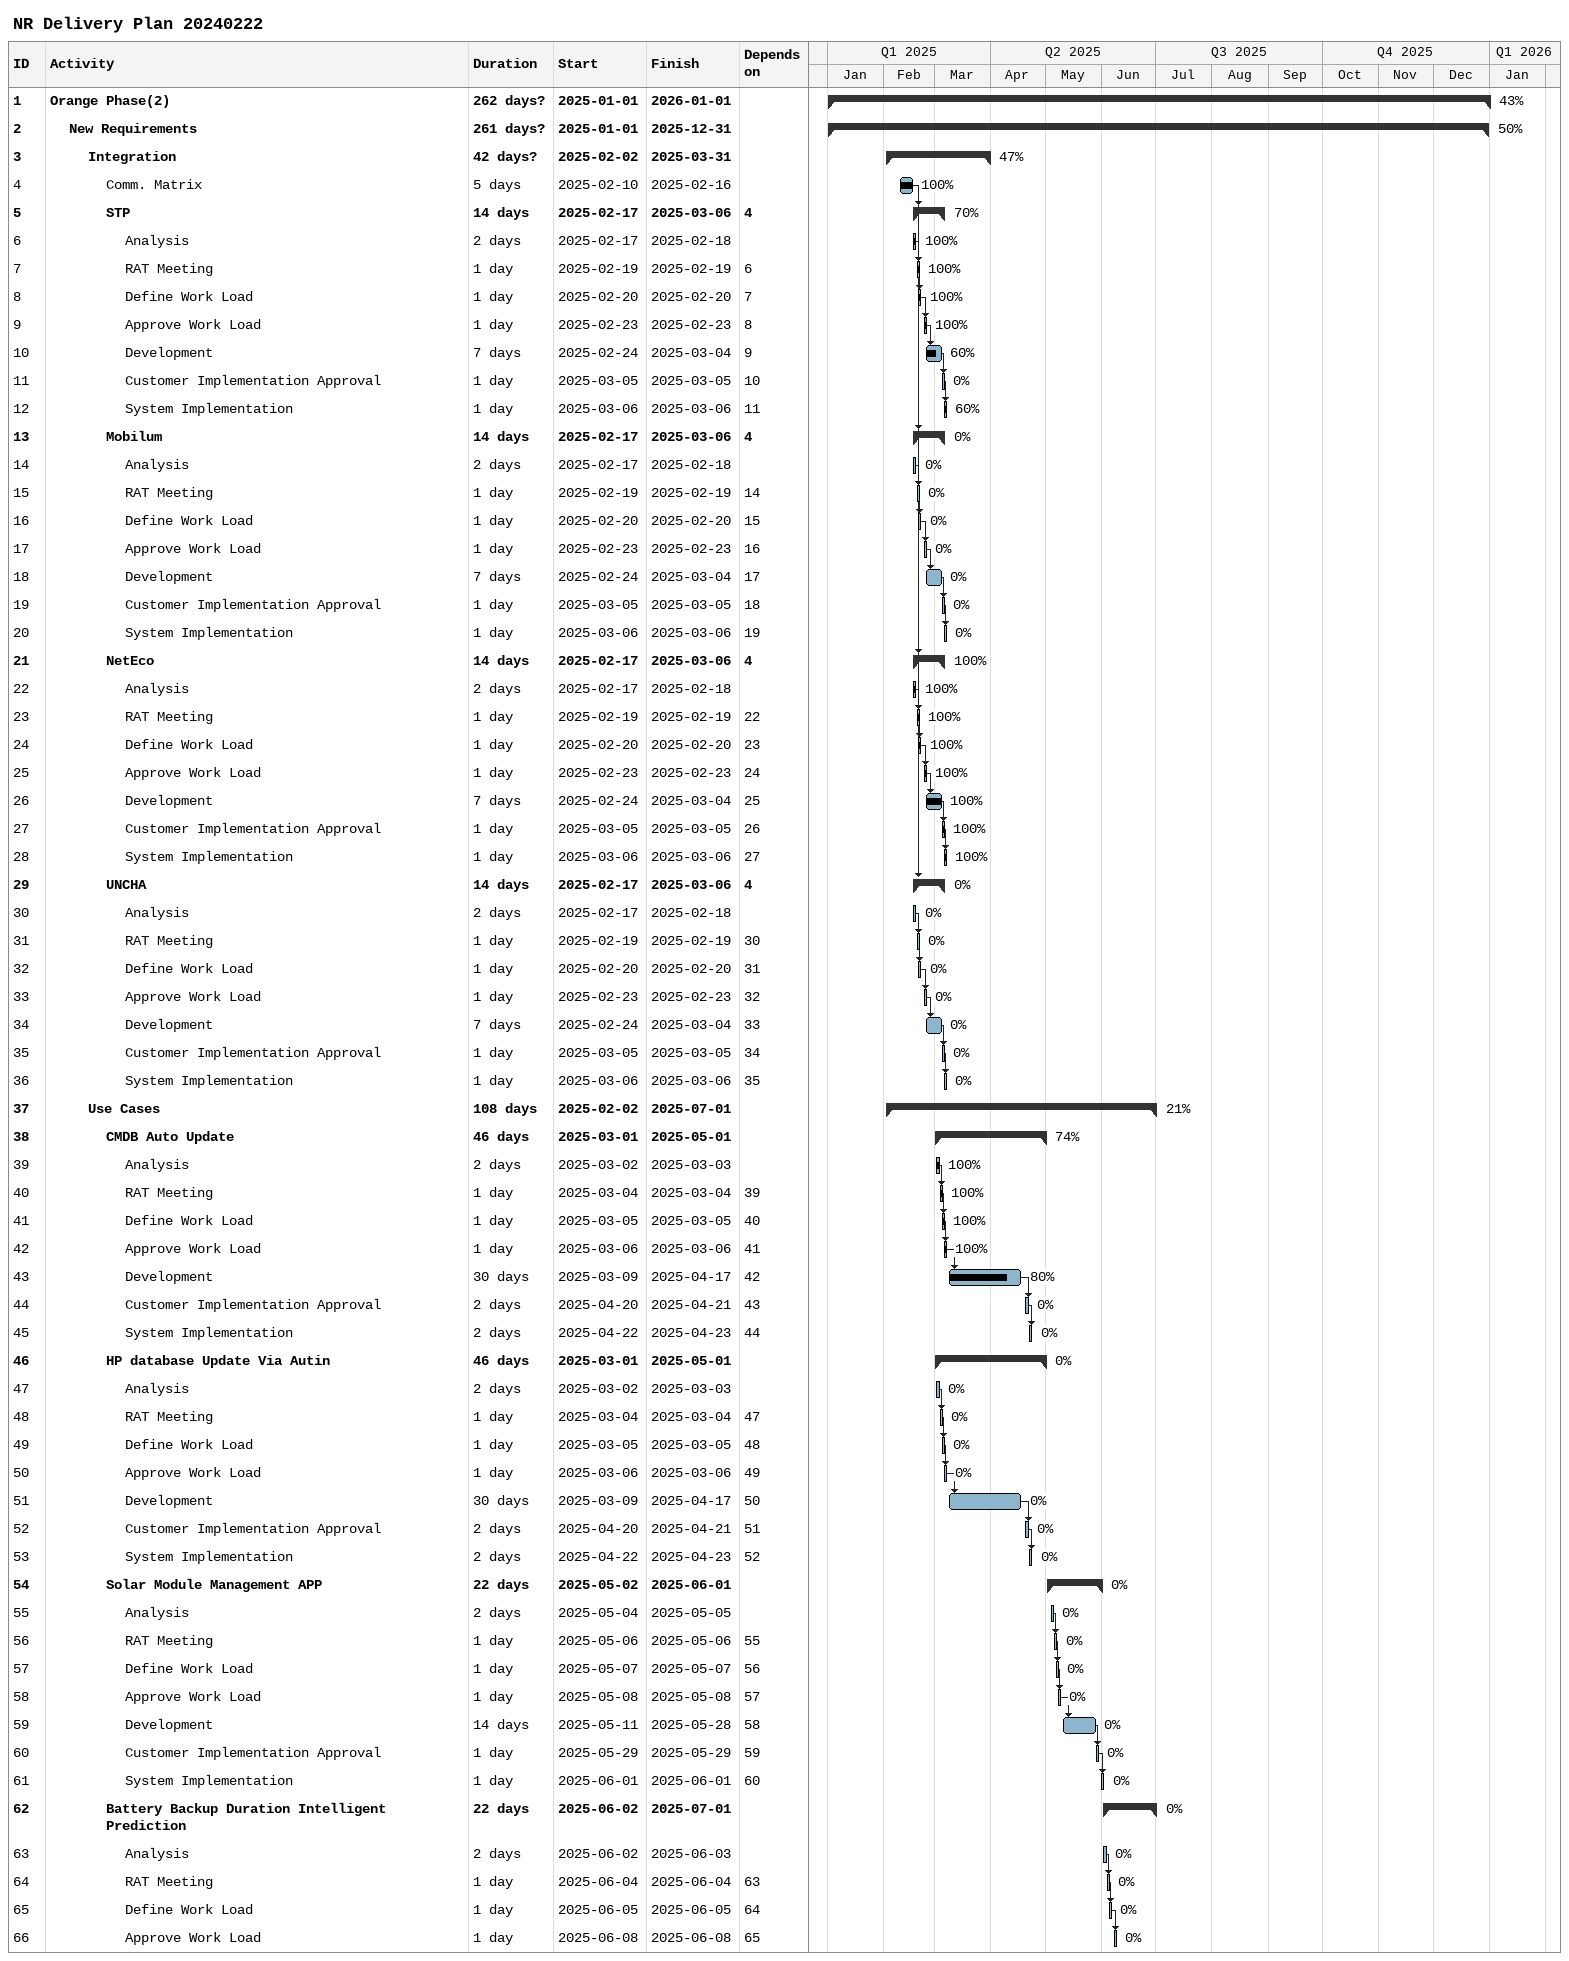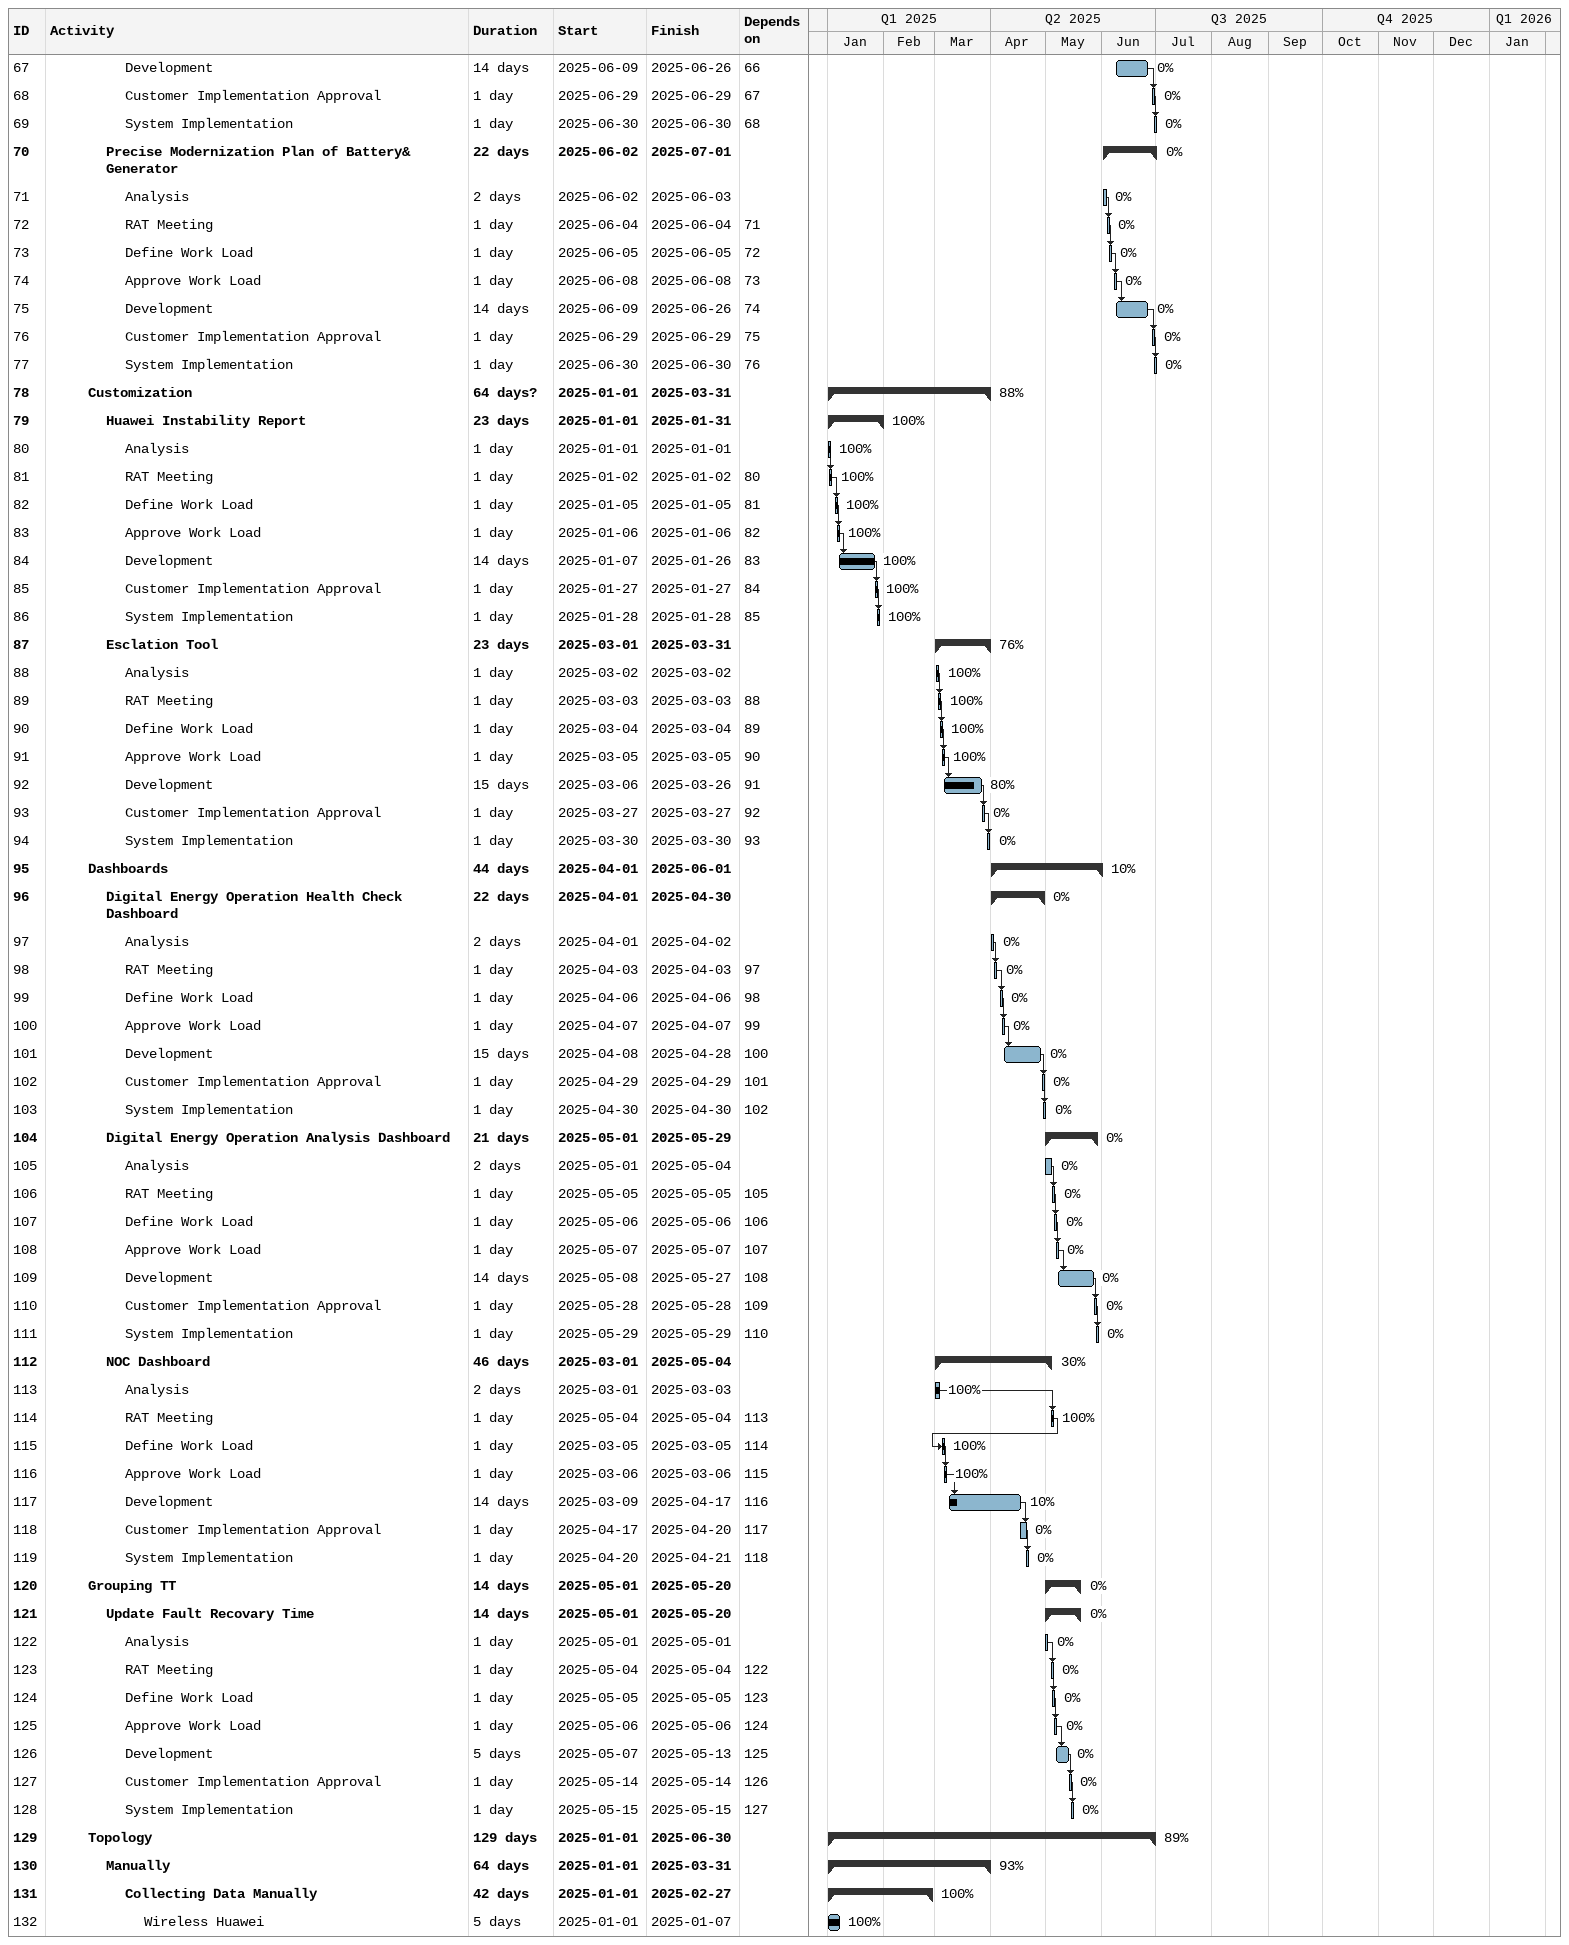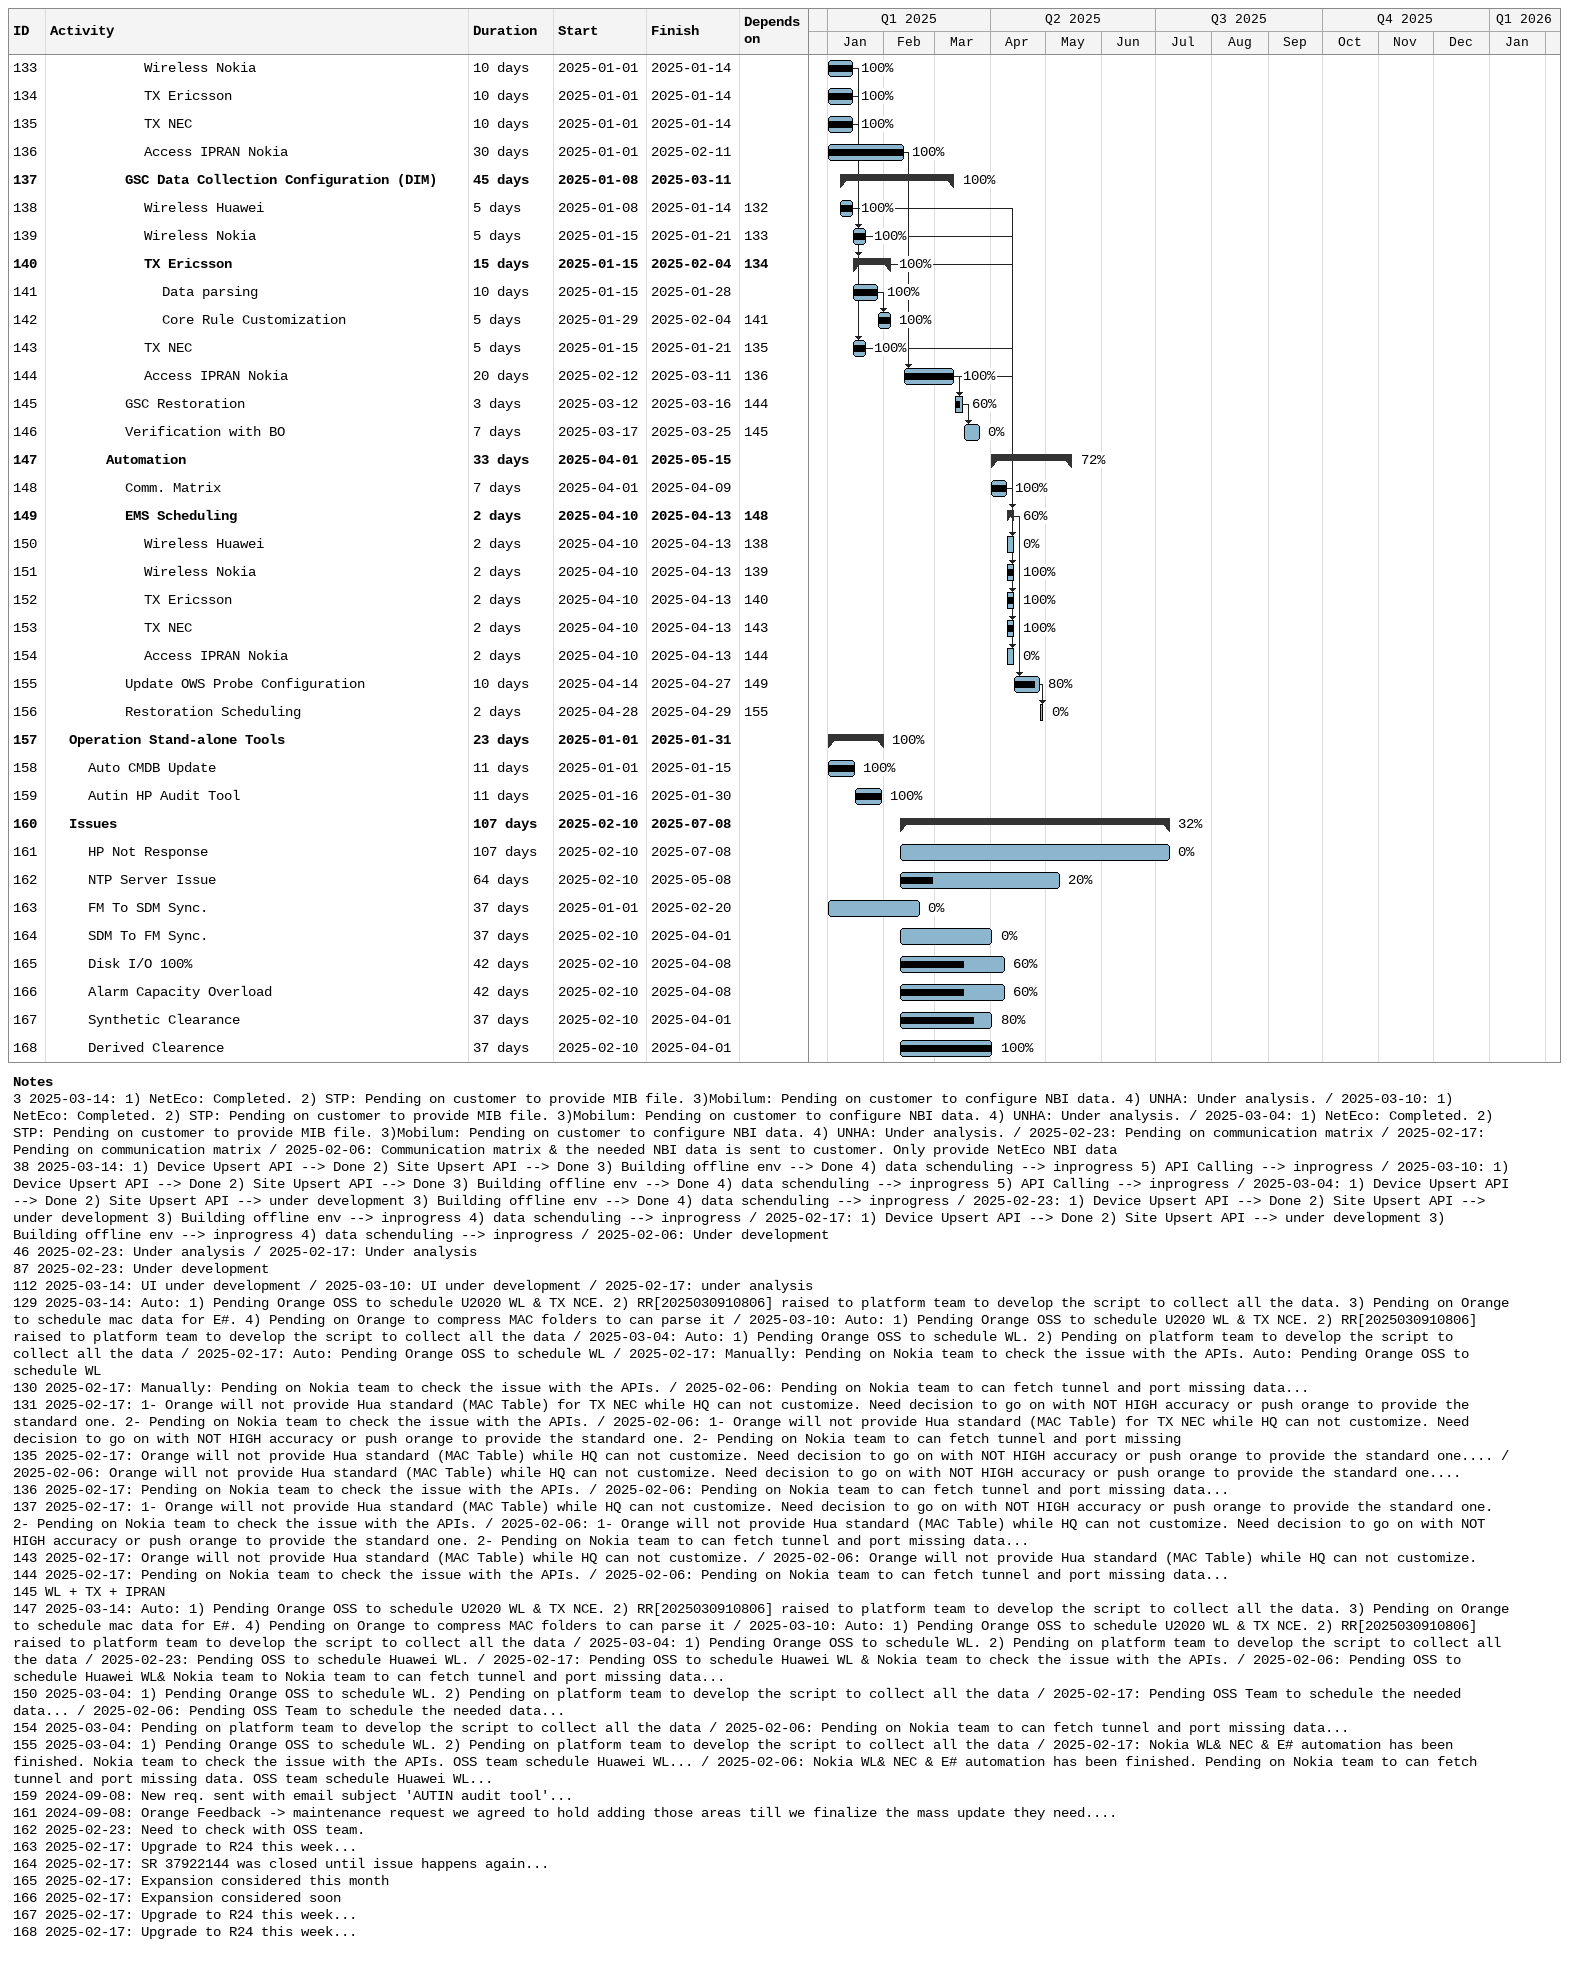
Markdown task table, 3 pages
NR Delivery Plan 20240222

| ID | Level | Task | Duration | Start | Finish | Predecessors | % complete |
|---|---|---|---|---|---|---|---|
| 1 | 1 | **Orange Phase(2)** | 262d? | 2025-01-01 | 2026-01-01 |  | 43 |
| 2 | 2 | **New Requirements** | 261d? | 2025-01-01 | 2025-12-31 |  | 50 |
| 3 | 3 | **Integration** | 42d? | 2025-02-02 | 2025-03-31 |  | 47 |
| 4 | 4 | Comm. Matrix | 5d | 2025-02-10 | 2025-02-16 |  | 100 |
| 5 | 4 | **STP** | 14d | 2025-02-17 | 2025-03-06 | 4 | 70 |
| 6 | 5 | Analysis | 2d | 2025-02-17 | 2025-02-18 |  | 100 |
| 7 | 5 | RAT Meeting | 1d | 2025-02-19 | 2025-02-19 | 6 | 100 |
| 8 | 5 | Define Work Load | 1d | 2025-02-20 | 2025-02-20 | 7 | 100 |
| 9 | 5 | Approve Work Load | 1d | 2025-02-23 | 2025-02-23 | 8 | 100 |
| 10 | 5 | Development | 7d | 2025-02-24 | 2025-03-04 | 9 | 60 |
| 11 | 5 | Customer Implementation Approval | 1d | 2025-03-05 | 2025-03-05 | 10 | 0 |
| 12 | 5 | System Implementation | 1d | 2025-03-06 | 2025-03-06 | 11 | 60 |
| 13 | 4 | **Mobilum** | 14d | 2025-02-17 | 2025-03-06 | 4 | 0 |
| 14 | 5 | Analysis | 2d | 2025-02-17 | 2025-02-18 |  | 0 |
| 15 | 5 | RAT Meeting | 1d | 2025-02-19 | 2025-02-19 | 14 | 0 |
| 16 | 5 | Define Work Load | 1d | 2025-02-20 | 2025-02-20 | 15 | 0 |
| 17 | 5 | Approve Work Load | 1d | 2025-02-23 | 2025-02-23 | 16 | 0 |
| 18 | 5 | Development | 7d | 2025-02-24 | 2025-03-04 | 17 | 0 |
| 19 | 5 | Customer Implementation Approval | 1d | 2025-03-05 | 2025-03-05 | 18 | 0 |
| 20 | 5 | System Implementation | 1d | 2025-03-06 | 2025-03-06 | 19 | 0 |
| 21 | 4 | **NetEco** | 14d | 2025-02-17 | 2025-03-06 | 4 | 100 |
| 22 | 5 | Analysis | 2d | 2025-02-17 | 2025-02-18 |  | 100 |
| 23 | 5 | RAT Meeting | 1d | 2025-02-19 | 2025-02-19 | 22 | 100 |
| 24 | 5 | Define Work Load | 1d | 2025-02-20 | 2025-02-20 | 23 | 100 |
| 25 | 5 | Approve Work Load | 1d | 2025-02-23 | 2025-02-23 | 24 | 100 |
| 26 | 5 | Development | 7d | 2025-02-24 | 2025-03-04 | 25 | 100 |
| 27 | 5 | Customer Implementation Approval | 1d | 2025-03-05 | 2025-03-05 | 26 | 100 |
| 28 | 5 | System Implementation | 1d | 2025-03-06 | 2025-03-06 | 27 | 100 |
| 29 | 4 | **UNCHA** | 14d | 2025-02-17 | 2025-03-06 | 4 | 0 |
| 30 | 5 | Analysis | 2d | 2025-02-17 | 2025-02-18 |  | 0 |
| 31 | 5 | RAT Meeting | 1d | 2025-02-19 | 2025-02-19 | 30 | 0 |
| 32 | 5 | Define Work Load | 1d | 2025-02-20 | 2025-02-20 | 31 | 0 |
| 33 | 5 | Approve Work Load | 1d | 2025-02-23 | 2025-02-23 | 32 | 0 |
| 34 | 5 | Development | 7d | 2025-02-24 | 2025-03-04 | 33 | 0 |
| 35 | 5 | Customer Implementation Approval | 1d | 2025-03-05 | 2025-03-05 | 34 | 0 |
| 36 | 5 | System Implementation | 1d | 2025-03-06 | 2025-03-06 | 35 | 0 |
| 37 | 3 | **Use Cases** | 108d | 2025-02-02 | 2025-07-01 |  | 21 |
| 38 | 4 | **CMDB Auto Update** | 46d | 2025-03-01 | 2025-05-01 |  | 74 |
| 39 | 5 | Analysis | 2d | 2025-03-02 | 2025-03-03 |  | 100 |
| 40 | 5 | RAT Meeting | 1d | 2025-03-04 | 2025-03-04 | 39 | 100 |
| 41 | 5 | Define Work Load | 1d | 2025-03-05 | 2025-03-05 | 40 | 100 |
| 42 | 5 | Approve Work Load | 1d | 2025-03-06 | 2025-03-06 | 41 | 100 |
| 43 | 5 | Development | 30d | 2025-03-09 | 2025-04-17 | 42 | 80 |
| 44 | 5 | Customer Implementation Approval | 2d | 2025-04-20 | 2025-04-21 | 43 | 0 |
| 45 | 5 | System Implementation | 2d | 2025-04-22 | 2025-04-23 | 44 | 0 |
| 46 | 4 | **HP database Update Via Autin** | 46d | 2025-03-01 | 2025-05-01 |  | 0 |
| 47 | 5 | Analysis | 2d | 2025-03-02 | 2025-03-03 |  | 0 |
| 48 | 5 | RAT Meeting | 1d | 2025-03-04 | 2025-03-04 | 47 | 0 |
| 49 | 5 | Define Work Load | 1d | 2025-03-05 | 2025-03-05 | 48 | 0 |
| 50 | 5 | Approve Work Load | 1d | 2025-03-06 | 2025-03-06 | 49 | 0 |
| 51 | 5 | Development | 30d | 2025-03-09 | 2025-04-17 | 50 | 0 |
| 52 | 5 | Customer Implementation Approval | 2d | 2025-04-20 | 2025-04-21 | 51 | 0 |
| 53 | 5 | System Implementation | 2d | 2025-04-22 | 2025-04-23 | 52 | 0 |
| 54 | 4 | **Solar Module Management APP** | 22d | 2025-05-02 | 2025-06-01 |  | 0 |
| 55 | 5 | Analysis | 2d | 2025-05-04 | 2025-05-05 |  | 0 |
| 56 | 5 | RAT Meeting | 1d | 2025-05-06 | 2025-05-06 | 55 | 0 |
| 57 | 5 | Define Work Load | 1d | 2025-05-07 | 2025-05-07 | 56 | 0 |
| 58 | 5 | Approve Work Load | 1d | 2025-05-08 | 2025-05-08 | 57 | 0 |
| 59 | 5 | Development | 14d | 2025-05-11 | 2025-05-28 | 58 | 0 |
| 60 | 5 | Customer Implementation Approval | 1d | 2025-05-29 | 2025-05-29 | 59 | 0 |
| 61 | 5 | System Implementation | 1d | 2025-06-01 | 2025-06-01 | 60 | 0 |
| 62 | 4 | **Battery Backup Duration Intelligent Prediction** | 22d | 2025-06-02 | 2025-07-01 |  | 0 |
| 63 | 5 | Analysis | 2d | 2025-06-02 | 2025-06-03 |  | 0 |
| 64 | 5 | RAT Meeting | 1d | 2025-06-04 | 2025-06-04 | 63 | 0 |
| 65 | 5 | Define Work Load | 1d | 2025-06-05 | 2025-06-05 | 64 | 0 |
| 66 | 5 | Approve Work Load | 1d | 2025-06-08 | 2025-06-08 | 65 | 0 |
| 67 | 5 | Development | 14d | 2025-06-09 | 2025-06-26 | 66 | 0 |
| 68 | 5 | Customer Implementation Approval | 1d | 2025-06-29 | 2025-06-29 | 67 | 0 |
| 69 | 5 | System Implementation | 1d | 2025-06-30 | 2025-06-30 | 68 | 0 |
| 70 | 4 | **Precise Modernization Plan of Battery& Generator** | 22d | 2025-06-02 | 2025-07-01 |  | 0 |
| 71 | 5 | Analysis | 2d | 2025-06-02 | 2025-06-03 |  | 0 |
| 72 | 5 | RAT Meeting | 1d | 2025-06-04 | 2025-06-04 | 71 | 0 |
| 73 | 5 | Define Work Load | 1d | 2025-06-05 | 2025-06-05 | 72 | 0 |
| 74 | 5 | Approve Work Load | 1d | 2025-06-08 | 2025-06-08 | 73 | 0 |
| 75 | 5 | Development | 14d | 2025-06-09 | 2025-06-26 | 74 | 0 |
| 76 | 5 | Customer Implementation Approval | 1d | 2025-06-29 | 2025-06-29 | 75 | 0 |
| 77 | 5 | System Implementation | 1d | 2025-06-30 | 2025-06-30 | 76 | 0 |
| 78 | 3 | **Customization** | 64d? | 2025-01-01 | 2025-03-31 |  | 88 |
| 79 | 4 | **Huawei Instability Report** | 23d | 2025-01-01 | 2025-01-31 |  | 100 |
| 80 | 5 | Analysis | 1d | 2025-01-01 | 2025-01-01 |  | 100 |
| 81 | 5 | RAT Meeting | 1d | 2025-01-02 | 2025-01-02 | 80 | 100 |
| 82 | 5 | Define Work Load | 1d | 2025-01-05 | 2025-01-05 | 81 | 100 |
| 83 | 5 | Approve Work Load | 1d | 2025-01-06 | 2025-01-06 | 82 | 100 |
| 84 | 5 | Development | 14d | 2025-01-07 | 2025-01-26 | 83 | 100 |
| 85 | 5 | Customer Implementation Approval | 1d | 2025-01-27 | 2025-01-27 | 84 | 100 |
| 86 | 5 | System Implementation | 1d | 2025-01-28 | 2025-01-28 | 85 | 100 |
| 87 | 4 | **Esclation Tool** | 23d | 2025-03-01 | 2025-03-31 |  | 76 |
| 88 | 5 | Analysis | 1d | 2025-03-02 | 2025-03-02 |  | 100 |
| 89 | 5 | RAT Meeting | 1d | 2025-03-03 | 2025-03-03 | 88 | 100 |
| 90 | 5 | Define Work Load | 1d | 2025-03-04 | 2025-03-04 | 89 | 100 |
| 91 | 5 | Approve Work Load | 1d | 2025-03-05 | 2025-03-05 | 90 | 100 |
| 92 | 5 | Development | 15d | 2025-03-06 | 2025-03-26 | 91 | 80 |
| 93 | 5 | Customer Implementation Approval | 1d | 2025-03-27 | 2025-03-27 | 92 | 0 |
| 94 | 5 | System Implementation | 1d | 2025-03-30 | 2025-03-30 | 93 | 0 |
| 95 | 3 | **Dashboards** | 44d | 2025-04-01 | 2025-06-01 |  | 10 |
| 96 | 4 | **Digital Energy Operation Health Check Dashboard** | 22d | 2025-04-01 | 2025-04-30 |  | 0 |
| 97 | 5 | Analysis | 2d | 2025-04-01 | 2025-04-02 |  | 0 |
| 98 | 5 | RAT Meeting | 1d | 2025-04-03 | 2025-04-03 | 97 | 0 |
| 99 | 5 | Define Work Load | 1d | 2025-04-06 | 2025-04-06 | 98 | 0 |
| 100 | 5 | Approve Work Load | 1d | 2025-04-07 | 2025-04-07 | 99 | 0 |
| 101 | 5 | Development | 15d | 2025-04-08 | 2025-04-28 | 100 | 0 |
| 102 | 5 | Customer Implementation Approval | 1d | 2025-04-29 | 2025-04-29 | 101 | 0 |
| 103 | 5 | System Implementation | 1d | 2025-04-30 | 2025-04-30 | 102 | 0 |
| 104 | 4 | **Digital Energy Operation Analysis Dashboard** | 21d | 2025-05-01 | 2025-05-29 |  | 0 |
| 105 | 5 | Analysis | 2d | 2025-05-01 | 2025-05-04 |  | 0 |
| 106 | 5 | RAT Meeting | 1d | 2025-05-05 | 2025-05-05 | 105 | 0 |
| 107 | 5 | Define Work Load | 1d | 2025-05-06 | 2025-05-06 | 106 | 0 |
| 108 | 5 | Approve Work Load | 1d | 2025-05-07 | 2025-05-07 | 107 | 0 |
| 109 | 5 | Development | 14d | 2025-05-08 | 2025-05-27 | 108 | 0 |
| 110 | 5 | Customer Implementation Approval | 1d | 2025-05-28 | 2025-05-28 | 109 | 0 |
| 111 | 5 | System Implementation | 1d | 2025-05-29 | 2025-05-29 | 110 | 0 |
| 112 | 4 | **NOC Dashboard** | 46d | 2025-03-01 | 2025-05-04 |  | 30 |
| 113 | 5 | Analysis | 2d | 2025-03-01 | 2025-03-03 |  | 100 |
| 114 | 5 | RAT Meeting | 1d | 2025-05-04 | 2025-05-04 | 113 | 100 |
| 115 | 5 | Define Work Load | 1d | 2025-03-05 | 2025-03-05 | 114 | 100 |
| 116 | 5 | Approve Work Load | 1d | 2025-03-06 | 2025-03-06 | 115 | 100 |
| 117 | 5 | Development | 14d | 2025-03-09 | 2025-04-17 | 116 | 10 |
| 118 | 5 | Customer Implementation Approval | 1d | 2025-04-17 | 2025-04-20 | 117 | 0 |
| 119 | 5 | System Implementation | 1d | 2025-04-20 | 2025-04-21 | 118 | 0 |
| 120 | 3 | **Grouping TT** | 14d | 2025-05-01 | 2025-05-20 |  | 0 |
| 121 | 4 | **Update Fault Recovary Time** | 14d | 2025-05-01 | 2025-05-20 |  | 0 |
| 122 | 5 | Analysis | 1d | 2025-05-01 | 2025-05-01 |  | 0 |
| 123 | 5 | RAT Meeting | 1d | 2025-05-04 | 2025-05-04 | 122 | 0 |
| 124 | 5 | Define Work Load | 1d | 2025-05-05 | 2025-05-05 | 123 | 0 |
| 125 | 5 | Approve Work Load | 1d | 2025-05-06 | 2025-05-06 | 124 | 0 |
| 126 | 5 | Development | 5d | 2025-05-07 | 2025-05-13 | 125 | 0 |
| 127 | 5 | Customer Implementation Approval | 1d | 2025-05-14 | 2025-05-14 | 126 | 0 |
| 128 | 5 | System Implementation | 1d | 2025-05-15 | 2025-05-15 | 127 | 0 |
| 129 | 3 | **Topology** | 129d | 2025-01-01 | 2025-06-30 |  | 89 |
| 130 | 4 | **Manually** | 64d | 2025-01-01 | 2025-03-31 |  | 93 |
| 131 | 5 | **Collecting Data Manually** | 42d | 2025-01-01 | 2025-02-27 |  | 100 |
| 132 | 6 | Wireless Huawei | 5d | 2025-01-01 | 2025-01-07 |  | 100 |
| 133 | 6 | Wireless Nokia | 10d | 2025-01-01 | 2025-01-14 |  | 100 |
| 134 | 6 | TX Ericsson | 10d | 2025-01-01 | 2025-01-14 |  | 100 |
| 135 | 6 | TX NEC | 10d | 2025-01-01 | 2025-01-14 |  | 100 |
| 136 | 6 | Access IPRAN Nokia | 30d | 2025-01-01 | 2025-02-11 |  | 100 |
| 137 | 5 | **GSC Data Collection Configuration (DIM)** | 45d | 2025-01-08 | 2025-03-11 |  | 100 |
| 138 | 6 | Wireless Huawei | 5d | 2025-01-08 | 2025-01-14 | 132 | 100 |
| 139 | 6 | Wireless Nokia | 5d | 2025-01-15 | 2025-01-21 | 133 | 100 |
| 140 | 6 | **TX Ericsson** | 15d | 2025-01-15 | 2025-02-04 | 134 | 100 |
| 141 | 7 | Data parsing | 10d | 2025-01-15 | 2025-01-28 |  | 100 |
| 142 | 7 | Core Rule Customization | 5d | 2025-01-29 | 2025-02-04 | 141 | 100 |
| 143 | 6 | TX NEC | 5d | 2025-01-15 | 2025-01-21 | 135 | 100 |
| 144 | 6 | Access IPRAN Nokia | 20d | 2025-02-12 | 2025-03-11 | 136 | 100 |
| 145 | 5 | GSC Restoration | 3d | 2025-03-12 | 2025-03-16 | 144 | 60 |
| 146 | 5 | Verification with BO | 7d | 2025-03-17 | 2025-03-25 | 145 | 0 |
| 147 | 4 | **Automation** | 33d | 2025-04-01 | 2025-05-15 |  | 72 |
| 148 | 5 | Comm. Matrix | 7d | 2025-04-01 | 2025-04-09 |  | 100 |
| 149 | 5 | **EMS Scheduling** | 2d | 2025-04-10 | 2025-04-13 | 148 | 60 |
| 150 | 6 | Wireless Huawei | 2d | 2025-04-10 | 2025-04-13 | 138 | 0 |
| 151 | 6 | Wireless Nokia | 2d | 2025-04-10 | 2025-04-13 | 139 | 100 |
| 152 | 6 | TX Ericsson | 2d | 2025-04-10 | 2025-04-13 | 140 | 100 |
| 153 | 6 | TX NEC | 2d | 2025-04-10 | 2025-04-13 | 143 | 100 |
| 154 | 6 | Access IPRAN Nokia | 2d | 2025-04-10 | 2025-04-13 | 144 | 0 |
| 155 | 5 | Update OWS Probe Configuration | 10d | 2025-04-14 | 2025-04-27 | 149 | 80 |
| 156 | 5 | Restoration Scheduling | 2d | 2025-04-28 | 2025-04-29 | 155 | 0 |
| 157 | 2 | **Operation Stand-alone Tools** | 23d | 2025-01-01 | 2025-01-31 |  | 100 |
| 158 | 3 | Auto CMDB Update | 11d | 2025-01-01 | 2025-01-15 |  | 100 |
| 159 | 3 | Autin HP Audit Tool | 11d | 2025-01-16 | 2025-01-30 |  | 100 |
| 160 | 2 | **Issues** | 107d | 2025-02-10 | 2025-07-08 |  | 32 |
| 161 | 3 | HP Not Response | 107d | 2025-02-10 | 2025-07-08 |  | 0 |
| 162 | 3 | NTP Server Issue | 64d | 2025-02-10 | 2025-05-08 |  | 20 |
| 163 | 3 | FM To SDM Sync. | 37d | 2025-01-01 | 2025-02-20 |  | 0 |
| 164 | 3 | SDM To FM Sync. | 37d | 2025-02-10 | 2025-04-01 |  | 0 |
| 165 | 3 | Disk I/O 100% | 42d | 2025-02-10 | 2025-04-08 |  | 60 |
| 166 | 3 | Alarm Capacity Overload | 42d | 2025-02-10 | 2025-04-08 |  | 60 |
| 167 | 3 | Synthetic Clearance | 37d | 2025-02-10 | 2025-04-01 |  | 80 |
| 168 | 3 | Derived Clearence | 37d | 2025-02-10 | 2025-04-01 |  | 100 |

Notes
- 3: 2025-03-14: 1) NetEco: Completed. 2) STP: Pending on customer to provide MIB file. 3)Mobilum: Pending on customer to configure NBI data. 4) UNHA: Under analysis. / 2025-03-10: 1) NetEco: Completed. 2) STP: Pending on customer to provide MIB file. 3)Mobilum: Pending on customer to configure NBI data. 4) UNHA: Under analysis. / 2025-03-04: 1) NetEco: Completed. 2) STP: Pending on customer to provide MIB file. 3)Mobilum: Pending on customer to configure NBI data. 4) UNHA: Under analysis. / 2025-02-23: Pending on communication matrix / 2025-02-17: Pending on communication matrix / 2025-02-06: Communication matrix & the needed NBI data is sent to customer. Only provide NetEco NBI data
- 38: 2025-03-14: 1) Device Upsert API --> Done 2) Site Upsert API --> Done 3) Building offline env --> Done 4) data schenduling --> inprogress 5) API Calling --> inprogress / 2025-03-10: 1) Device Upsert API --> Done 2) Site Upsert API --> Done 3) Building offline env --> Done 4) data schenduling --> inprogress 5) API Calling --> inprogress / 2025-03-04: 1) Device Upsert API --> Done 2) Site Upsert API --> under development 3) Building offline env --> Done 4) data schenduling --> inprogress / 2025-02-23: 1) Device Upsert API --> Done 2) Site Upsert API --> under development 3) Building offline env --> inprogress 4) data schenduling --> inprogress / 2025-02-17: 1) Device Upsert API --> Done 2) Site Upsert API --> under development 3) Building offline env --> inprogress 4) data schenduling --> inprogress / 2025-02-06: Under development
- 46: 2025-02-23: Under analysis / 2025-02-17: Under analysis
- 87: 2025-02-23: Under development
- 112: 2025-03-14: UI under development / 2025-03-10: UI under development / 2025-02-17: under analysis
- 129: 2025-03-14: Auto: 1) Pending Orange OSS to schedule U2020 WL & TX NCE. 2) RR[2025030910806] raised to platform team to develop the script to collect all the data. 3) Pending on Orange to schedule mac data for E#. 4) Pending on Orange to compress MAC folders to can parse it / 2025-03-10: Auto: 1) Pending Orange OSS to schedule U2020 WL & TX NCE. 2) RR[2025030910806] raised to platform team to develop the script to collect all the data / 2025-03-04: Auto: 1) Pending Orange OSS to schedule WL. 2) Pending on platform team to develop the script to collect all the data / 2025-02-17: Auto: Pending Orange OSS to schedule WL / 2025-02-17: Manually: Pending on Nokia team to check the issue with the APIs. Auto: Pending Orange OSS to schedule WL
- 130: 2025-02-17: Manually: Pending on Nokia team to check the issue with the APIs. / 2025-02-06: Pending on Nokia team to can fetch tunnel and port missing data...
- 131: 2025-02-17: 1- Orange will not provide Hua standard (MAC Table) for TX NEC while HQ can not customize. Need decision to go on with NOT HIGH accuracy or push orange to provide the standard one. 2- Pending on Nokia team to check the issue with the APIs. / 2025-02-06: 1- Orange will not provide Hua standard (MAC Table) for TX NEC while HQ can not customize. Need decision to go on with NOT HIGH accuracy or push orange to provide the standard one. 2- Pending on Nokia team to can fetch tunnel and port missing
- 135: 2025-02-17: Orange will not provide Hua standard (MAC Table) while HQ can not customize. Need decision to go on with NOT HIGH accuracy or push orange to provide the standard one.... / 2025-02-06: Orange will not provide Hua standard (MAC Table) while HQ can not customize. Need decision to go on with NOT HIGH accuracy or push orange to provide the standard one....
- 136: 2025-02-17: Pending on Nokia team to check the issue with the APIs. / 2025-02-06: Pending on Nokia team to can fetch tunnel and port missing data...
- 137: 2025-02-17: 1- Orange will not provide Hua standard (MAC Table) while HQ can not customize. Need decision to go on with NOT HIGH accuracy or push orange to provide the standard one. 2- Pending on Nokia team to check the issue with the APIs. / 2025-02-06: 1- Orange will not provide Hua standard (MAC Table) while HQ can not customize. Need decision to go on with NOT HIGH accuracy or push orange to provide the standard one. 2- Pending on Nokia team to can fetch tunnel and port missing data...
- 143: 2025-02-17: Orange will not provide Hua standard (MAC Table) while HQ can not customize. / 2025-02-06: Orange will not provide Hua standard (MAC Table) while HQ can not customize.
- 144: 2025-02-17: Pending on Nokia team to check the issue with the APIs. / 2025-02-06: Pending on Nokia team to can fetch tunnel and port missing data...
- 145: WL + TX + IPRAN
- 147: 2025-03-14: Auto: 1) Pending Orange OSS to schedule U2020 WL & TX NCE. 2) RR[2025030910806] raised to platform team to develop the script to collect all the data. 3) Pending on Orange to schedule mac data for E#. 4) Pending on Orange to compress MAC folders to can parse it / 2025-03-10: Auto: 1) Pending Orange OSS to schedule U2020 WL & TX NCE. 2) RR[2025030910806] raised to platform team to develop the script to collect all the data / 2025-03-04: 1) Pending Orange OSS to schedule WL. 2) Pending on platform team to develop the script to collect all the data / 2025-02-23: Pending OSS to schedule Huawei WL. / 2025-02-17: Pending OSS to schedule Huawei WL & Nokia team to check the issue with the APIs. / 2025-02-06: Pending OSS to schedule Huawei WL& Nokia team to Nokia team to can fetch tunnel and port missing data...
- 150: 2025-03-04: 1) Pending Orange OSS to schedule WL. 2) Pending on platform team to develop the script to collect all the data / 2025-02-17: Pending OSS Team to schedule the needed data... / 2025-02-06: Pending OSS Team to schedule the needed data...
- 154: 2025-03-04: Pending on platform team to develop the script to collect all the data / 2025-02-06: Pending on Nokia team to can fetch tunnel and port missing data...
- 155: 2025-03-04: 1) Pending Orange OSS to schedule WL. 2) Pending on platform team to develop the script to collect all the data / 2025-02-17: Nokia WL& NEC & E# automation has been finished. Nokia team to check the issue with the APIs. OSS team schedule Huawei WL... / 2025-02-06: Nokia WL& NEC & E# automation has been finished. Pending on Nokia team to can fetch tunnel and port missing data. OSS team schedule Huawei WL...
- 159: 2024-09-08: New req. sent with email subject 'AUTIN audit tool'...
- 161: 2024-09-08: Orange Feedback -> maintenance request we agreed to hold adding those areas till we finalize the mass update they need....
- 162: 2025-02-23: Need to check with OSS team.
- 163: 2025-02-17: Upgrade to R24 this week...
- 164: 2025-02-17: SR 37922144 was closed until issue happens again...
- 165: 2025-02-17: Expansion considered this month
- 166: 2025-02-17: Expansion considered soon
- 167: 2025-02-17: Upgrade to R24 this week...
- 168: 2025-02-17: Upgrade to R24 this week...
